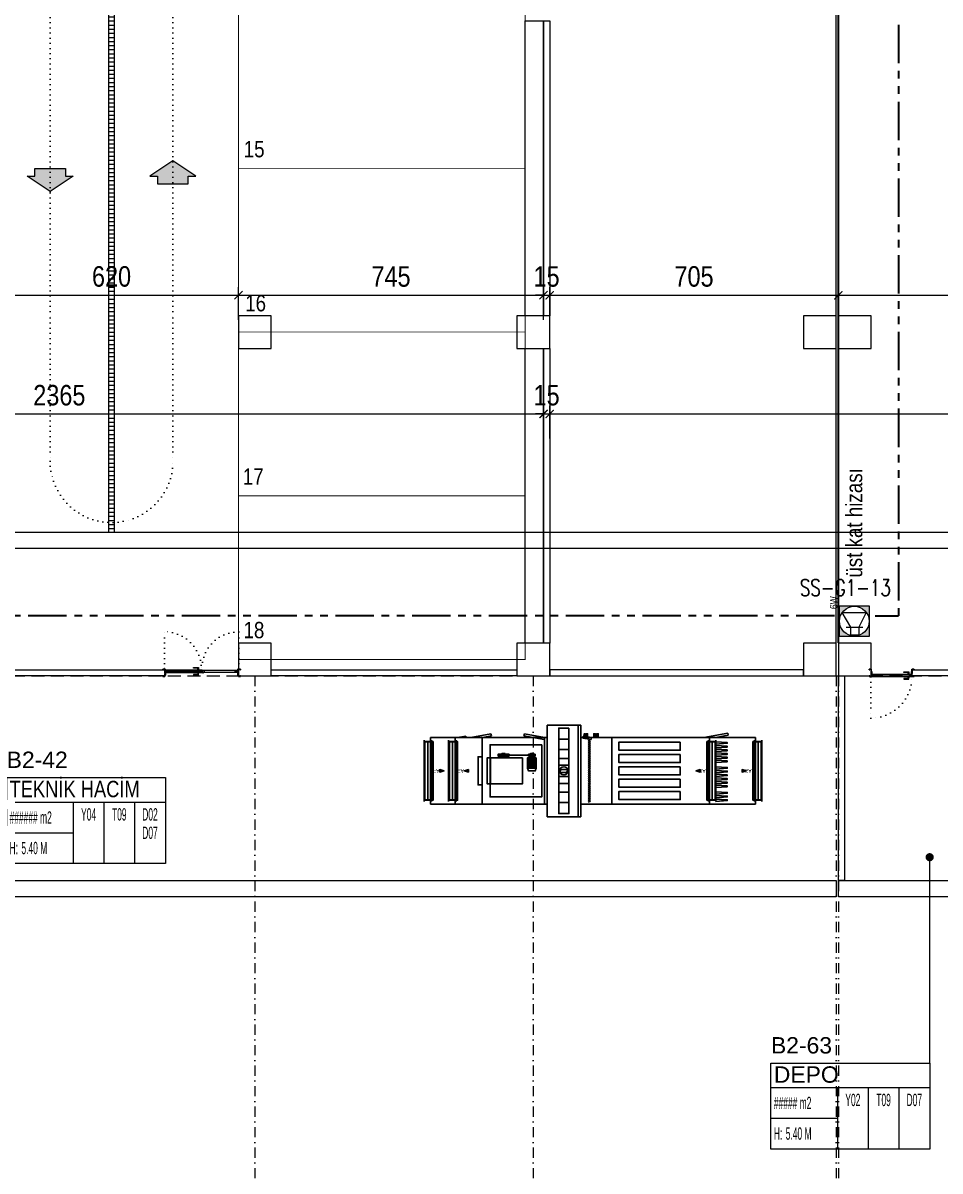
# Model space of a CAD drawing. Header units: metres. Extents: x -13545 to 152404, y -11890 to 28436.
# Drawn here: x 5534 to 7773, y -1210 to 1595 of the extents above; entities that cross this region are included whole.
import ezdxf
from ezdxf.enums import TextEntityAlignment as Align

# ---------------------------------------------------------------- set-up
doc = ezdxf.new("R2010")
doc.units = ezdxf.units.M
doc.header["$LTSCALE"] = 100
doc.header["$MEASUREMENT"] = 0
for name, pattern in [('DASHDOT2', [0.5, 0.25, -0.125, 0, -0.125]), ('DOT2', [0.125, 0, -0.125]), ('HIDDEN', [0.375, 0.25, -0.125]), ('HIDDEN2', [4.7625, 3.175, -1.5875]), ('PHANTOM2', [1.25, 0.625, -0.125, 0.125, -0.125, 0.125, -0.125])]:
    doc.linetypes.add(name, pattern=pattern)
doc.layers.get('0').update_dxf_attribs({"color": 9, "lineweight": 9})
for name, color, linetype, lineweight in [('00', 9, 'Continuous', 9), ('01', 9, 'Continuous', 9), ('05', 9, 'Continuous', 9), ('06B', 9, 'Continuous', 9), ('06C', 9, 'Continuous', 9), ('06D', 9, 'Continuous', 9), ('09', 9, 'Continuous', 9), ('10', 9, 'Continuous', 9), ('20', 9, 'DOT2', 9), ('21', 9, 'Continuous', 9), ('21_mahal200', 9, 'Continuous', 9), ('24', 9, 'DASHDOT2', 9), ('25', 8, 'Continuous', 9), ('32-ekipman', 9, 'Continuous', 9), ('E-6W ACİL ANONS İÇİN HOPARLÖR (SIVAÜSTÜ) (YANGINA DAYANIKLI)', 7, 'Continuous', 30), ('E-KABLO', 7, 'Continuous', 30), ('E-YAZI', 7, 'Continuous', 30), ('Seslendirme', 7, 'Continuous', 9)]:
    doc.layers.add(name, color=color, linetype=linetype, lineweight=lineweight)
doc.styles.add('Arial', font='arial.ttf', dxfattribs={"height": 2.5})
doc.styles.add('ILGAZ', font='txttw.shx')
doc.styles.add('MuuM_TEXT-STANDART', font='ARIALN.TTF')
doc.styles.get("Standard").update_dxf_attribs({"font": 'ARIALN.TTF'})
doc.dimstyles.new('MuuM_DIM200', dxfattribs={"dimscale": 20, "dimtxt": 2, "dimasz": 1, "dimexe": 1, "dimexo": 1, "dimgap": 1, "dimtad": 1, "dimdec": 1, "dimrnd": 0.5, "dimdsep": 46, "dimtxsty": 'MuuM_TEXT-STANDART', "dimblk": 'ARCHTICK', "dimcen": 0, "dimdle": 0.15, "dimclrd": 256, "dimclre": 256, "dimclrt": 256, "dimadec": 0, "dimazin": 0, "dimtfac": 5, "dimtdec": 1, "dimtix": 1, "dimtmove": 2, "dimatfit": 3, "dimldrblk": 'DOT', "dimfxl": 3, "dimfxlon": 1, "dimtolj": 1, "dimlwd": -1, "dimlwe": -1, "dimarcsym": 0})

# ---------------------------------------------------------------- blocks, each defined once
blk = doc.blocks.new('p-akslar_yeni')
at = {"layer": '24'}
for points in [[(12515, -8575), (12515, -11897.2)], [(13195, -8575), (13195, -11897.2)], [(13935, -8575), (13935, -11854.6), (13835, -11854.6), (13835, -11897.2)], [(13940, -8575), (13940, -11854.6), (14040, -11854.6), (14040, -11897.2)]]:
    blk.add_lwpolyline(points, dxfattribs=at)
blk = doc.blocks.new('ep20n')
at = {"layer": 'Seslendirme'}
h = blk.add_hatch(color=3, dxfattribs=at)
h.paths.add_polyline_path([(59.4, -30.4), (59.4, 0, -1), (0, 0), (0, -30.4)])
h.paths.add_polyline_path([(0, 30.4), (0, 0, -1), (59.4, 0), (59.4, 30.4)])
at = {"layer": 'Seslendirme', "color": 3}
for p, q in [((59.4, 30.4), (0, 30.4)), ((0, 30.4), (0, -30.4)), ((17.8, 6.9), (47, 24)), ((47, 24, 943.8), (47, -23.5, 943.8)), ((59.4, -30.4), (59.4, 30.4)), ((1.8, -9.1), (1.8, 6.9)), ((1.8, 6.9), (17.8, 6.9)), ((17.8, 16), (17.8, -17.3)), ((17.8, -9.1), (1.8, -9.1)), ((47, -23.5), (17.8, -9.1)), ((0, -30.4), (59.4, -30.4))]:
    blk.add_line(p, q, dxfattribs=at)
blk.add_circle((29.7, 0), 29.7, dxfattribs=at)
at = {"color": 3, "insert": (53.8, 48.6), "char_height": 15, "attachment_point": 1, "style": 'MuuM_TEXT-STANDART'}
blk.add_mtext_dynamic_manual_height_columns('6W', width=52.414, gutter_width=150, heights=[0], dxfattribs=at)
blk = doc.blocks.new('p-kolon_80x80')
blk.add_lwpolyline([(-40, -40), (40, -40), (40, 40), (-40, 40)], close=True)
blk = doc.blocks.new('2.bod.sitatik')
at = {"layer": '01'}
for points in [[(6060, -8630), (6140, -8630), (6140, -8550), (6060, -8550)], [(6740, -8630), (6820, -8630), (6820, -8550), (6740, -8550)], [(7440, -8630), (7520, -8630), (7520, -8550), (7440, -8550)], [(7525, -8630), (7605, -8630), (7605, -8550), (7525, -8550)]]:
    blk.add_lwpolyline(points, close=True, dxfattribs=at)
for p in [(6100, -7790), (6780, -7790), (7480, -7790), (7565, -7790)]:
    blk.add_blockref('p-kolon_80x80', p, dxfattribs=at)
blk = doc.blocks.new('p-işyeri')
at = {"color": 0, "const_width": 2}
blk.add_lwpolyline([(200, 0), (200, 700), (-200, 700), (-200, 0)], close=True, dxfattribs=at)
blk = doc.blocks.new('p-birim')
blk.add_lwpolyline([(0, 0), (1, 0), (1, 1), (0, 1)], close=True)
blk = doc.blocks.new('P-KURANGLEZ')
at = {"layer": '01'}
blk.add_lwpolyline([(7525, -500), (12385, -500), (12385, -5), (12385, 0), (12425, 0), (12425, -540), (7525, -540)], close=True, dxfattribs=at)
blk.add_lwpolyline([(7520, -540), (5360, -540), (5360, -500), (7520, -500), (7520, -540)], dxfattribs=at)
blk = doc.blocks.new('p-ızgara')
at = {"layer": '06D'}
h = blk.add_hatch(dxfattribs=at)
h.set_pattern_fill('_USER', color=252, scale=10, angle=180, style=0, pattern_type=0)
h.set_pattern_definition([(180, (20, -8630), (-1e-15, -10), [])])
h.paths.add_polyline_path([(5742.5, -4975), (5742.5, -8278.5), (5757.5, -8278.5), (5757.5, -4975)])
blk.add_lwpolyline([(5742.5, -4975), (5742.5, -8278.5), (5757.5, -8278.5), (5757.5, -4975)], close=True, dxfattribs=at)
blk = doc.blocks.new('_ArchTick')
at = {"color": 0, "linetype": 'ByBlock', "const_width": 0.15}
blk.add_lwpolyline([(-0.5, -0.5), (0.5, 0.5)], dxfattribs=at)
blk = doc.blocks.new('*D399')
at = {"layer": '25', "transparency": 16777216}
for p, q in [((5440, -32440.8), (5440, -32360.8)), ((6060, -32440.8), (6060, -32360.8)), ((5437, -32380.8), (6063, -32380.8))]:
    blk.add_line(p, q, dxfattribs=at)
at = {"layer": '25', "transparency": 16777216, "xscale": 20, "yscale": 20, "zscale": 20, "rotation": 180}
blk.add_blockref('_ArchTick', (5440, -32380.8), dxfattribs=at)
at = {"layer": '25', "transparency": 16777216, "xscale": 20, "yscale": 20, "zscale": 20}
blk.add_blockref('_ArchTick', (6060, -32380.8), dxfattribs=at)
at = {"layer": '25', "transparency": 16777216, "insert": (5750, -32335.2), "char_height": 50, "attachment_point": 5, "style": 'MuuM_TEXT-STANDART'}
blk.add_mtext('\\A1;620', dxfattribs=at)
blk = doc.blocks.new('_Dot')
at = {"color": 0, "linetype": 'ByBlock', "lineweight": -2}
blk.add_line((-0.5, 0), (-1, 0), dxfattribs=at)
at = {"color": 0, "linetype": 'ByBlock', "const_width": 0.5}
blk.add_lwpolyline([(-0.25, 0, 1), (0.25, 0, 1)], format="xyb", close=True, dxfattribs=at)
blk = doc.blocks.new('*D400')
at = {"layer": '25', "transparency": 16777216}
for p, q in [((6060, -32440.8), (6060, -32360.8)), ((6805, -32410.8), (6805, -32360.8)), ((6057, -32380.8), (6808, -32380.8))]:
    blk.add_line(p, q, dxfattribs=at)
at = {"layer": '25', "transparency": 16777216, "xscale": 20, "yscale": 20, "zscale": 20, "rotation": 180}
blk.add_blockref('_ArchTick', (6060, -32380.8), dxfattribs=at)
at = {"layer": '25', "transparency": 16777216, "xscale": 20, "yscale": 20, "zscale": 20}
blk.add_blockref('_ArchTick', (6805, -32380.8), dxfattribs=at)
at = {"layer": '25', "transparency": 16777216, "insert": (6432.5, -32335.3), "char_height": 50, "attachment_point": 5, "style": 'MuuM_TEXT-STANDART'}
blk.add_mtext('\\A1;745', dxfattribs=at)
blk = doc.blocks.new('*D401')
at = {"layer": '25', "transparency": 16777216}
for p, q in [((6805, -32440.8), (6805, -32360.8)), ((6820, -32410.8), (6820, -32360.8)), ((6805, -32380.8), (6785, -32380.8)), ((6805, -32380.8), (6820, -32380.8)), ((6820, -32380.8), (6840, -32380.8))]:
    blk.add_line(p, q, dxfattribs=at)
at = {"layer": '25', "transparency": 16777216, "xscale": 20, "yscale": 20, "zscale": 20}
blk.add_blockref('_ArchTick', (6805, -32380.8), dxfattribs=at)
at = {"layer": '25', "transparency": 16777216, "xscale": 20, "yscale": 20, "zscale": 20, "rotation": 180}
blk.add_blockref('_ArchTick', (6820, -32380.8), dxfattribs=at)
at = {"layer": '25', "transparency": 16777216, "insert": (6812.5, -32335.2), "char_height": 50, "attachment_point": 5, "style": 'MuuM_TEXT-STANDART'}
blk.add_mtext('\\A1;15', dxfattribs=at)
blk = doc.blocks.new('*D402')
at = {"layer": '25', "transparency": 16777216}
for p, q in [((6820, -32440.8), (6820, -32360.8)), ((7525, -32440.8), (7525, -32360.8)), ((6817, -32380.8), (7528, -32380.8))]:
    blk.add_line(p, q, dxfattribs=at)
at = {"layer": '25', "transparency": 16777216, "xscale": 20, "yscale": 20, "zscale": 20, "rotation": 180}
blk.add_blockref('_ArchTick', (6820, -32380.8), dxfattribs=at)
at = {"layer": '25', "transparency": 16777216, "xscale": 20, "yscale": 20, "zscale": 20}
blk.add_blockref('_ArchTick', (7525, -32380.8), dxfattribs=at)
at = {"layer": '25', "transparency": 16777216, "insert": (7172.5, -32335.2), "char_height": 50, "attachment_point": 5, "style": 'MuuM_TEXT-STANDART'}
blk.add_mtext('\\A1;705', dxfattribs=at)
blk = doc.blocks.new('*D403')
at = {"layer": '25', "transparency": 16777216}
for p, q in [((7525, -32440.8), (7525, -32360.8)), ((9140, -32440.8), (9140, -32360.8)), ((7522, -32380.8), (9143, -32380.8))]:
    blk.add_line(p, q, dxfattribs=at)
at = {"layer": '25', "transparency": 16777216, "xscale": 20, "yscale": 20, "zscale": 20, "rotation": 180}
blk.add_blockref('_ArchTick', (7525, -32380.8), dxfattribs=at)
at = {"layer": '25', "transparency": 16777216, "xscale": 20, "yscale": 20, "zscale": 20}
blk.add_blockref('_ArchTick', (9140, -32380.8), dxfattribs=at)
at = {"layer": '25', "transparency": 16777216, "insert": (8332.5, -32335.2), "char_height": 50, "attachment_point": 5, "style": 'MuuM_TEXT-STANDART'}
blk.add_mtext('\\A1;1615', dxfattribs=at)
blk = doc.blocks.new('*D406')
at = {"layer": '25', "transparency": 16777216}
for p, q in [((4437, -32670.8), (6808, -32670.8)), ((4440, -32730.8), (4440, -32650.8)), ((6805, -32730.8), (6805, -32650.8))]:
    blk.add_line(p, q, dxfattribs=at)
at = {"layer": '25', "transparency": 16777216, "xscale": 20, "yscale": 20, "zscale": 20, "rotation": 180}
blk.add_blockref('_ArchTick', (4440, -32670.8), dxfattribs=at)
at = {"layer": '25', "transparency": 16777216, "xscale": 20, "yscale": 20, "zscale": 20}
blk.add_blockref('_ArchTick', (6805, -32670.8), dxfattribs=at)
at = {"layer": '25', "transparency": 16777216, "insert": (5622.5, -32625.3), "char_height": 50, "attachment_point": 5, "style": 'MuuM_TEXT-STANDART'}
blk.add_mtext('\\A1;2365', dxfattribs=at)
blk = doc.blocks.new('*D407')
at = {"layer": '25', "transparency": 16777216}
for p, q in [((9140, -32610.8), (9140, -32690.8)), ((6817, -32670.8), (9143, -32670.8)), ((6820, -32730.8), (6820, -32650.8))]:
    blk.add_line(p, q, dxfattribs=at)
at = {"layer": '25', "transparency": 16777216, "xscale": 20, "yscale": 20, "zscale": 20, "rotation": 180}
blk.add_blockref('_ArchTick', (6820, -32670.8), dxfattribs=at)
at = {"layer": '25', "transparency": 16777216, "xscale": 20, "yscale": 20, "zscale": 20}
blk.add_blockref('_ArchTick', (9140, -32670.8), dxfattribs=at)
at = {"layer": '25', "transparency": 16777216, "insert": (7980, -32625.3), "char_height": 50, "attachment_point": 5, "style": 'MuuM_TEXT-STANDART'}
blk.add_mtext('\\A1;2320', dxfattribs=at)
blk = doc.blocks.new('*D408')
at = {"layer": '25', "transparency": 16777216}
for p, q in [((6805, -32670.8), (6785, -32670.8)), ((6805, -32730.8), (6805, -32650.8)), ((6805, -32670.8), (6820, -32670.8)), ((6820, -32700.8), (6820, -32650.8)), ((6820, -32670.8), (6840, -32670.8))]:
    blk.add_line(p, q, dxfattribs=at)
at = {"layer": '25', "transparency": 16777216, "xscale": 20, "yscale": 20, "zscale": 20}
blk.add_blockref('_ArchTick', (6805, -32670.8), dxfattribs=at)
at = {"layer": '25', "transparency": 16777216, "xscale": 20, "yscale": 20, "zscale": 20, "rotation": 180}
blk.add_blockref('_ArchTick', (6820, -32670.8), dxfattribs=at)
at = {"layer": '25', "transparency": 16777216, "insert": (6812.5, -32625.3), "char_height": 50, "attachment_point": 5, "style": 'MuuM_TEXT-STANDART'}
blk.add_mtext('\\A1;15', dxfattribs=at)
blk = doc.blocks.new('TYETRBJFYREFR')
at = {"color": 252, "lineweight": -3}
for p, q in [((2844, 1935), (2905, 1935)), ((2844, 1935), (2905, 1935)), ((2844, -305), (2844, 1935)), ((3605, 1935), (2905, 1935)), ((3380, 1860), (3130, 1860)), ((3666, 1935), (3605, 1935)), ((3605, -305), (3605, 1935)), ((3666, 1935), (3605, 1935)), ((3666, -305), (3666, 1935)), ((-160, 68), (-160, 1562)), ((-67, 98), (-67, 1532)), ((0, 1630), (61, 1630)), ((0, 0), (0, 1630)), ((25, 68), (25, 1562)), ((61, 1630), (600, 1630)), ((440, 68), (440, 1562)), ((533, 98), (533, 1532)), ((600, 1630), (661, 1630)), ((600, 0), (600, 1630)), ((625, 68), (625, 1562)), ((661, 1630), (1261, 1630)), ((1261, 1630), (1261, 1630)), ((1261, 0), (1261, 1630)), ((1322, 1630), (1261, 1630)), ((1261, 25), (1261, 1605)), ((1322, 1630), (1383, 1630)), ((2783, 1630), (1383, 1630)), ((2783, 0), (2783, 1630)), ((2844, 1630), (2783, 1630)), ((3380, 1590), (3130, 1590)), ((3666, 1630), (3727, 1630)), ((3927, 1630), (3727, 1630)), ((3902, 1552), (3852, 1578)), ((3852, 1528), (3902, 1552)), ((3902, 1502), (3852, 1528)), ((3852, 1478), (3902, 1502)), ((3902, 1452), (3852, 1478)), ((3852, 1428), (3902, 1452)), ((3902, 1402), (3852, 1428)), ((4427, 1630), (3927, 1630)), ((4427, 0), (4427, 1630)), ((4488, 1630), (4427, 1630)), ((4488, 1630), (4549, 1630)), ((6149, 1630), (4549, 1630)), ((6749, 1630), (6149, 1630)), ((6810, 1630), (6749, 1630)), ((6785, 68), (6785, 1562)), ((6810, 0), (6810, 1630)), ((6810, 1630), (7271, 1630)), ((6877, 98), (6877, 1532)), ((6970, 68), (6970, 1562)), ((7871, 1630), (7271, 1630)), ((7932, 1630), (7871, 1630)), ((7907, 68), (7907, 1562)), ((7932, 0), (7932, 1630)), ((7999, 98), (7999, 1532)), ((8092, 68), (8092, 1562)), ((1466, 496), (1466, 1134)), ((3380, 1337), (3130, 1337)), ((3852, 1378), (3902, 1402)), ((3902, 1352), (3852, 1378)), ((3852, 1328), (3902, 1352)), ((3902, 1302), (3852, 1328)), ((3852, 1278), (3902, 1302)), ((3902, 1252), (3852, 1278)), ((3852, 1228), (3902, 1252)), ((3902, 1202), (3852, 1228)), ((3852, 1178), (3902, 1202)), ((3902, 1152), (3852, 1178)), ((3852, 1128), (3902, 1152)), ((3902, 1102), (3852, 1128)), ((3380, 1121), (3130, 1121)), ((3380, 955), (3130, 955)), ((3380, 851), (3130, 851)), ((3852, 1078), (3902, 1102)), ((3902, 1052), (3852, 1078)), ((3852, 1028), (3902, 1052)), ((3902, 1002), (3852, 1028)), ((3852, 978), (3902, 1002)), ((3902, 952), (3852, 978)), ((3852, 928), (3902, 952)), ((3902, 902), (3852, 928)), ((3852, 878), (3902, 902)), ((3902, 852), (3852, 878)), ((3852, 828), (3902, 852)), ((2398, 496), (2398, 751)), ((2433, 496), (2433, 751)), ((2474, 496), (2474, 751)), ((2515, 496), (2515, 751)), ((2550, 496), (2550, 751)), ((2573, 496), (2573, 751)), ((2582, 496), (2582, 751)), ((3155, 840), (3130, 790)), ((3180, 790), (3130, 790)), ((3380, 779), (3130, 779)), ((3380, 675), (3130, 675)), ((3155, 840), (3180, 790)), ((3355, 790), (3330, 840)), ((3380, 840), (3330, 840)), ((3355, 790), (3380, 840)), ((3902, 802), (3852, 828)), ((3852, 778), (3902, 802)), ((3902, 752), (3852, 778)), ((3852, 728), (3902, 752)), ((3902, 702), (3852, 728)), ((3852, 678), (3902, 702)), ((3902, 652), (3852, 678)), ((3852, 628), (3902, 652)), ((3902, 602), (3852, 628)), ((3852, 578), (3902, 602)), ((3902, 552), (3852, 578)), ((2544, 429), (1656, 429)), ((3380, 509), (3130, 509)), ((3380, 293), (3130, 293)), ((3852, 528), (3902, 552)), ((3902, 502), (3852, 528)), ((3852, 478), (3902, 502)), ((3902, 452), (3852, 478)), ((3852, 428), (3902, 452)), ((3902, 402), (3852, 428)), ((3852, 378), (3902, 402)), ((3902, 352), (3852, 378)), ((3852, 328), (3902, 352)), ((3902, 302), (3852, 328)), ((3852, 278), (3902, 302)), ((0, 0), (61, 0)), ((61, 0), (600, 0)), ((600, 0), (661, 0)), ((661, 0), (1261, 0)), ((661, 0), (858, -34)), ((858, -34), (864, 0)), ((983, 0), (1475, -87)), ((1261, 0), (1261, 0)), ((1322, 0), (1261, 0)), ((1274, 0), (1484, -37)), ((1322, 0), (1383, 0)), ((2783, 0), (1383, 0)), ((2774, 50), (2281, -37)), ((2782, 1), (2290, -86)), ((2782, 1), (2774, 50)), ((2844, 0), (2783, 0)), ((3380, 40), (3130, 40)), ((3666, 0), (3727, 0)), ((3918, 50), (3721, 15)), ((3730, -34), (3721, 15)), ((3927, 0), (3727, 0)), ((3927, 1), (3730, -34)), ((3902, 252), (3852, 278)), ((3852, 228), (3902, 252)), ((3902, 202), (3852, 228)), ((3852, 178), (3902, 202)), ((3902, 152), (3852, 178)), ((3852, 128), (3902, 152)), ((3902, 102), (3852, 128)), ((3852, 78), (3902, 102)), ((3902, 52), (3852, 78)), ((3927, 1), (3918, 50)), ((4427, 0), (3927, 0)), ((4488, 0), (4427, 0)), ((4488, 0), (4549, 0)), ((6149, 0), (4549, 0)), ((6749, 0), (6149, 0)), ((6671, 0), (7262, -104)), ((6810, 0), (6749, 0)), ((6810, 0), (7271, 0)), ((7871, 0), (7271, 0)), ((7932, 0), (7871, 0)), ((1475, -87), (1484, -37)), ((2290, -86), (2281, -37)), ((3380, -230), (3130, -230)), ((6970, -2), (7271, -55)), ((7262, -104), (7271, -55)), ((2844, -305), (2905, -305)), ((2844, -305), (2905, -305)), ((3605, -305), (2905, -305)), ((3666, -305), (3605, -305)), ((3666, -305), (3605, -305))]:
    blk.add_line(p, q, dxfattribs=at)
for points in [[(2844, 1935), (3666, 1935), (3666, -305), (2844, -305)], [(0, 1630), (600, 1630), (600, 0), (0, 0)], [(600, 0), (2844, 0), (2844, 1630), (600, 1630)], [(3666, 0), (6810, 0), (6810, 1630), (3666, 1630)], [(6810, 1630), (7932, 1630), (7932, 0), (6810, 0)]]:
    blk.add_lwpolyline(points, close=True)
for points in [[(3380, -230), (3130, -230), (3130, 1860), (3380, 1860), (3380, -230)], [(-160, 98), (25, 98), (25, 1533), (-160, 1533), (-160, 98)], [(-141, 108), (7, 108), (7, 1523), (-141, 1523), (-141, 108)], [(0, 61), (0, 61), (0, 1569), (0, 1569), (0, 61)], [(0, 98), (61, 98), (61, 1533), (0, 1533), (0, 98)], [(440, 98), (625, 98), (625, 1533), (440, 1533), (440, 98)], [(459, 108), (607, 108), (607, 1523), (459, 1523), (459, 108)], [(600, 61), (600, 61), (600, 1569), (600, 1569), (600, 61)], [(600, 98), (661, 98), (661, 1533), (600, 1533), (600, 98)], [(2713, 177), (1453, 177), (1453, 1453), (2713, 1453), (2713, 177)], [(6099, 1318), (4599, 1318), (4599, 1518), (6099, 1518), (6099, 1318)], [(6810, 98), (6749, 98), (6749, 1533), (6810, 1533), (6810, 98)], [(6970, 98), (6785, 98), (6785, 1533), (6970, 1533), (6970, 98)], [(6951, 108), (6803, 108), (6803, 1523), (6951, 1523), (6951, 108)], [(6810, 61), (6810, 61), (6810, 1569), (6810, 1569), (6810, 61)], [(7932, 98), (7871, 98), (7871, 1533), (7932, 1533), (7932, 98)], [(8092, 98), (7907, 98), (7907, 1533), (8092, 1533), (8092, 98)], [(8073, 108), (7925, 108), (7925, 1523), (8073, 1523), (8073, 108)], [(7932, 61), (7932, 61), (7932, 1569), (7932, 1569), (7932, 61)], [(1261, 471), (1161, 471), (1161, 1159), (1261, 1159), (1261, 471)], [(2244, 496), (1383, 496), (1383, 1134), (2244, 1134), (2244, 496)], [(6099, 1017), (4599, 1017), (4599, 1217), (6099, 1217), (6099, 1017)], [(6099, 715), (4599, 715), (4599, 915), (6099, 915), (6099, 715)], [(2582, 496), (2367, 496), (2367, 751), (2582, 751), (2582, 496)], [(2528, 560), (2420, 560), (2420, 688), (2528, 688), (2528, 560)], [(6099, 413), (4599, 413), (4599, 613), (6099, 613), (6099, 413)], [(1919, 407), (1650, 407), (1650, 452), (1919, 452), (1919, 407)], [(1825, 451), (1744, 451), (1744, 496), (1825, 496), (1825, 451)], [(1825, 388), (1744, 388), (1744, 407), (1825, 407), (1825, 388)], [(2555, 407), (2394, 407), (2394, 452), (2555, 452), (2555, 407)], [(2501, 451), (2447, 451), (2447, 496), (2501, 496), (2501, 451)], [(2501, 388), (2447, 388), (2447, 407), (2501, 407), (2501, 388)], [(6099, 112), (4599, 112), (4599, 312), (6099, 312), (6099, 112)]]:
    blk.add_lwpolyline(points, close=True, dxfattribs=at)
for points in [[(6970, 1505), (7244, 1522), (7244, 1542), (6970, 1561)], [(6970, 1415), (7244, 1432), (7244, 1452), (6970, 1471)], [(6970, 1325), (7244, 1342), (7244, 1362), (6970, 1381)], [(6970, 1165), (7244, 1182), (7244, 1202), (6970, 1221)], [(6970, 1075), (7244, 1092), (7244, 1112), (6970, 1131)], [(225, 815), (325, 815), (225, 845), (225, 785), (325, 815)], [(925, 815), (825, 815), (925, 845), (925, 785), (825, 815)], [(6585, 815), (6485, 815), (6585, 845), (6585, 785), (6485, 815)], [(6970, 985), (7244, 1002), (7244, 1022), (6970, 1041)], [(6970, 895), (7244, 912), (7244, 932), (6970, 951)], [(6970, 805), (7244, 822), (7244, 842), (6970, 861)], [(7607, 815), (7707, 815), (7607, 845), (7607, 785), (7707, 815)], [(2582, 751), (2555, 815), (2393, 815), (2366, 751)], [(6970, 715), (7244, 732), (7244, 752), (6970, 771)], [(6970, 555), (7244, 572), (7244, 592), (6970, 611)], [(6970, 465), (7244, 482), (7244, 502), (6970, 521)], [(6970, 375), (7244, 392), (7244, 412), (6970, 431)], [(6970, 285), (7244, 302), (7244, 322), (6970, 341)], [(3781, 0), (3781, -90), (3754, -90), (3754, 0)], [(3834, 0), (3834, -90), (3807, -90), (3807, 0)], [(4023, 0), (4023, -90), (3983, -90), (3983, 0)], [(4095, 0), (4095, -90), (4055, -90), (4055, 0)], [(6970, 195), (7244, 212), (7244, 232), (6970, 251)], [(6970, 105), (7244, 122), (7244, 142), (6970, 161)]]:
    blk.add_lwpolyline(points, dxfattribs=at)
blk.add_circle((3255, 815), 100, dxfattribs=at)
for s, p in [('FA', (61, 771)), ('EA', (656, 771)), ('RA', (6551, 771)), ('SA', (7678, 771))]:
    blk.add_text(s, height=88, dxfattribs=at).set_placement(p)
blk = doc.blocks.new('0_arrow1')
blk.add_hatch(color=254).paths.add_polyline_path([(0, 0), (-22.5, -15), (-15, -15), (-15, -22.5), (15, -22.5), (15, -15), (22.5, -15)])
at = {"linetype": 'ByBlock', "lineweight": -2}
blk.add_lwpolyline([(15, -22.5), (-15, -22.5), (-15, -15), (-22.5, -15), (0, 0), (22.5, -15), (15, -15)], close=True, dxfattribs=at)
blk.add_point((0, 0))
blk = doc.blocks.new('prf-scr2')
at = {"linetype": 'DOT2', "ltscale": 10}
blk.add_line((0, 0.2), (0, -1.1), dxfattribs=at)
for p, q in [((-0.1, -0.2), (0.1, -0.3)), ((0.1, -0.2), (-0.1, -0.2)), ((0.1, -0.3), (-0.1, -0.3)), ((-0.1, -0.3), (0.1, -0.4)), ((0.1, -0.4), (-0.1, -0.4)), ((0.1, -0.5), (-0.1, -0.4)), ((-0.1, -0.4), (0.1, -0.4)), ((0.1, -0.6), (-0.1, -0.5)), ((-0.1, -0.5), (0.1, -0.5)), ((-0.1, -0.6), (0.1, -0.7)), ((0.1, -0.6), (-0.1, -0.6)), ((-0.1, -0.6), (0.1, -0.6)), ((-0.1, -0.7), (0.1, -0.8)), ((0.1, -0.7), (-0.1, -0.7)), ((-0.1, -0.8), (0.1, -0.8)), ((0.1, -0.8), (-0.1, -0.8)), ((0.1, -0.2), (0, -0.1)), ((0, -0.2), (0.1, -0.2))]:
    blk.add_line(p, q)
blk.add_lwpolyline([(0.2, 0), (-0.2, 0), (-0.2, 0), (-0.1, -0.1), (0.1, -0.1), (0.2, 0), (0.2, 0)], close=True)
for points in [[(0.2, 0), (-0.2, 0)], [(-0.1, -0.1), (-0.1, -0.2), (-0.1, -0.2), (-0.1, -0.2), (-0.1, -0.2), (-0.1, -0.3), (-0.1, -0.3), (-0.1, -0.3), (-0.1, -0.3), (-0.1, -0.4), (-0.1, -0.4), (-0.1, -0.4), (-0.1, -0.4), (-0.1, -0.4), (-0.1, -0.5), (-0.1, -0.5), (-0.1, -0.5), (-0.1, -0.5), (-0.1, -0.5), (-0.1, -0.5), (-0.1, -0.6), (-0.1, -0.6), (-0.1, -0.6), (-0.1, -0.6), (-0.1, -0.6), (-0.1, -0.7), (-0.1, -0.7), (-0.1, -0.7), (-0.1, -0.7), (-0.1, -0.7), (-0.1, -0.8), (-0.1, -0.8), (-0.1, -0.8), (-0.1, -0.8), (0, -0.9), (0, -0.9), (0, -0.9), (0.1, -0.8), (0.1, -0.8), (0.1, -0.7), (0.1, -0.7), (0.1, -0.7), (0.1, -0.7), (0.1, -0.7), (0.1, -0.7), (0.1, -0.6), (0.1, -0.6), (0.1, -0.6), (0.1, -0.6), (0.1, -0.6), (0.1, -0.5), (0.1, -0.5), (0.1, -0.5), (0.1, -0.5), (0.1, -0.4), (0.1, -0.4), (0.1, -0.4), (0.1, -0.4), (0.1, -0.4), (0.1, -0.3), (0.1, -0.3), (0.1, -0.3), (0.1, -0.3), (0.1, -0.3), (0.1, -0.3), (0.1, -0.2), (0.1, -0.2), (0.1, -0.2), (0.1, -0.2), (0.1, -0.2), (0.1, -0.1)]]:
    blk.add_lwpolyline(points)
blk = doc.blocks.new('gr-p-barel kilitli kapı kolu')
at = {"flags": 128}
for points in [[(-0.9, 0.8), (-0.9, 4.9), (-11.7, 4.9), (-11.7, 6.7), (0.9, 6.7), (0.9, 0.8)], [(-0.8, 5), (0.8, 6.6)]]:
    blk.add_lwpolyline(points, dxfattribs=at)
blk.add_lwpolyline([(-2.75, 0), (-2.75, 0.7), (2.75, 0.7), (2.75, 0)])
blk.add_lwpolyline([(-1.3, 0.7), (1.3, 0.7), (1.3, 0.8), (-1.3, 0.8)], close=True)
blk = doc.blocks.new('p-de-02')
at = {"layer": '06C'}
blk.add_lwpolyline([(106.3, -16.6, 1), (106.3, -15.8), (104.3, -15.8), (104.3, -16.6), (106.4, -16.6)], format="xyb", dxfattribs=at)
blk.add_arc((106.3, -16.2), 0.5, 233.1301, 126.8699, dxfattribs=at)
at = {"layer": '09'}
for p, q in [((108.1, -16.7), (108.1, -16.6)), ((108.2, -16.7), (108.2, -16.6)), ((108.3, -16.6), (108.3, -16.7)), ((108.4, -16.7), (108.4, -16.6)), ((108.5, -16.6), (108.5, -16.7)), ((108.6, -16.7), (108.6, -16.6)), ((108.7, -16.6), (108.7, -16.7)), ((108.8, -16.6), (108.8, -16.7)), ((109.3, -21.9), (109.3, -21.7)), ((109.4, -21.7), (109.4, -21.9)), ((109.5, -21.9), (109.5, -21.7)), ((109.6, -21.7), (109.6, -21.9)), ((109.7, -21.9), (109.7, -21.7)), ((109.8, -21.7), (109.8, -21.9)), ((109.9, -21.9), (109.9, -21.7)), ((110, -21.9), (110, -21.7))]:
    blk.add_line(p, q, dxfattribs=at)
at = {"layer": '10'}
for points in [[(14.2, -6.8, -0.414214), (14.3, -6.7), (18.7, -6.7, -0.414214), (18.8, -6.8), (18.8, -14.1), (19, -14.1), (19, -6.8, 0.414214), (18.7, -6.5), (14.3, -6.5, 0.414214), (14, -6.8), (14, -7.7, 0.414214), (14.3, -8), (15.4, -8), (15.4, -7.8), (14.3, -7.8, -0.414214), (14.2, -7.7)], [(19, -9.7, -0.414214), (19.3, -9.4), (20.3, -9.4, -0.414214), (20.6, -9.7), (20.6, -16.1, -0.414214), (20.3, -16.4, -0.414214), (20, -16.1), (20, -15.2), (19, -15.2), (19, -24.2, -0.414214), (18.7, -24.5), (14.3, -24.5, -0.414214), (14, -24.2), (14, -23.3, -0.414214), (14.3, -23), (15.4, -23), (15.4, -23.2), (14.3, -23.2, 0.414214), (14.2, -23.3), (14.2, -24.2, 0.414214), (14.3, -24.3), (18.7, -24.3, 0.414214), (18.8, -24.2), (18.8, -15), (20.2, -15), (20.2, -16.1, 0.414214), (20.3, -16.2, 0.414214), (20.4, -16.1), (20.4, -9.7, 0.414214), (20.3, -9.6), (19.3, -9.6, 0.414214), (19.2, -9.7), (19.2, -10.6), (19, -10.6)], [(18.4, -25), (19.8, -24.4), (19.8, -21.5), (20, -21.5), (20, -24.5), (18.5, -25.2, -14.796002)], [(198.6, -9.7, 0.414214), (198.3, -9.4), (197.3, -9.4, 0.414214), (197, -9.7), (197, -16.1, 0.414214), (197.3, -16.4, 0.414214), (197.6, -16.1), (197.6, -15.2), (198.6, -15.2), (198.6, -24.2, 0.414214), (198.9, -24.5), (203.3, -24.5, 0.414214), (203.6, -24.2), (203.6, -23.3, 0.414214), (203.3, -23), (202.2, -23), (202.2, -23.2), (203.3, -23.2, -0.414214), (203.4, -23.3), (203.4, -24.2, -0.414214), (203.3, -24.3), (198.9, -24.3, -0.414214), (198.8, -24.2), (198.8, -15), (197.4, -15), (197.4, -16.1, -0.414214), (197.3, -16.2, -0.414214), (197.2, -16.1), (197.2, -9.7, -0.414214), (197.3, -9.6), (198.3, -9.6, -0.414214), (198.4, -9.7), (198.4, -10.6), (198.6, -10.6)], [(199.2, -25), (197.8, -24.4), (197.8, -21.5), (197.6, -21.5), (197.6, -24.5), (199.1, -25.2, 14.796002)], [(203.4, -6.8, 0.414214), (203.3, -6.7), (198.9, -6.7, 0.414214), (198.8, -6.8), (198.8, -14.1), (198.6, -14.1), (198.6, -6.8, -0.414214), (198.9, -6.5), (203.3, -6.5, -0.414214), (203.6, -6.8), (203.6, -7.7, -0.414214), (203.3, -8), (202.2, -8), (202.2, -7.8), (203.3, -7.8, 0.414214), (203.4, -7.7)]]:
    blk.add_lwpolyline(points, format="xyb", close=True, dxfattribs=at)
for points in [[(108.2, -20.1), (108.2, -18.1), (108.5, -18.1), (108.5, -17), (20.3, -17), (20.3, -18.1), (20.6, -18.1), (20.6, -20.1), (20.3, -20.1), (20.3, -18.3), (20, -18.3), (20, -16.7), (108.8, -16.7), (108.8, -18.3), (108.5, -18.3), (108.5, -20.1)], [(108.2, -18.1), (108.2, -20.1), (108.8, -20.1), (108.8, -21.7), (20, -21.7), (20, -20.1), (20.6, -20.1), (20.6, -18.1), (20.9, -18.1), (20.9, -20.3), (20.3, -20.3), (20.3, -21.4), (108.5, -21.4), (108.5, -20.3), (107.9, -20.3), (107.9, -18.1), (108.2, -18.1)], [(109.9, -20.1), (109.9, -18.1), (109.6, -18.1), (109.6, -17), (197.3, -17), (197.3, -18.1), (197, -18.1), (197, -20.1), (197.3, -20.1), (197.3, -18.3), (197.6, -18.3), (197.6, -16.7), (109.3, -16.7), (109.3, -18.3), (109.6, -18.3), (109.6, -20.1)], [(109.9, -18.1), (109.9, -20.1), (109.3, -20.1), (109.3, -21.7), (197.6, -21.7), (197.6, -20.1), (197, -20.1), (197, -18.1), (196.7, -18.1), (196.7, -20.3), (197.3, -20.3), (197.3, -21.4), (109.6, -21.4), (109.6, -20.3), (110.2, -20.3), (110.2, -18.1), (109.9, -18.1)]]:
    blk.add_lwpolyline(points, dxfattribs=at)
for points in [[(20.9, -17.2), (26.9, -17.2), (26.9, -21.2), (20.9, -21.2)], [(21.2, -17.5), (26.6, -17.5), (26.6, -20.9), (21.2, -20.9)], [(107.9, -17.2), (101.9, -17.2), (101.9, -21.2), (107.9, -21.2)], [(107.6, -17.5), (102.2, -17.5), (102.2, -20.9), (107.6, -20.9)], [(108.1, -22.4), (110, -22.4), (110, -21.9), (108.1, -21.9), (107.5, -21.9), (107.5, -22.4)], [(110, -16.1), (108.1, -16.1), (108.1, -16.6), (110.6, -16.6), (110.6, -16.6), (110.6, -16.1)], [(110.2, -17.2), (116.2, -17.2), (116.2, -21.2), (110.2, -21.2)], [(110.5, -17.5), (115.9, -17.5), (115.9, -20.9), (110.5, -20.9)], [(196.7, -17.2), (192.7, -17.2), (192.7, -21.2), (196.7, -21.2)], [(196.4, -17.5), (193, -17.5), (193, -20.9), (196.4, -20.9)]]:
    blk.add_lwpolyline(points, close=True, dxfattribs=at)
for centre in [(17.8, -25.5), (199.8, -25.5)]:
    blk.add_circle(centre, 0.55, dxfattribs=at)
at = {"layer": '20'}
for p, q in [((17.8, -25.5), (17.8, -116)), ((199.8, -25.5), (199.8, -116))]:
    blk.add_line(p, q, dxfattribs=at)
at = {"layer": '20', "linetype": 'HIDDEN'}
for points in [[(18.6, -24.3), (18.6, -23), (17.1, -23), (17.1, -24.3)], [(18.4, -25), (18.4, -23.2), (17.3, -23.2), (17.3, -25)], [(199, -24.3), (199, -23), (200.5, -23), (200.5, -24.3)], [(199.2, -25), (199.2, -23.2), (200.3, -23.2), (200.3, -25)]]:
    blk.add_lwpolyline(points, dxfattribs=at)
at = {"layer": '20'}
for centre, start, end in [((17.8, -25.5), 270, 2.4057), ((199.8, -25.5), 177.5943, 270)]:
    blk.add_arc(centre, 90.5, start, end, dxfattribs=at)
at = {"layer": '06B', "xscale": -1}
blk.add_blockref('gr-p-barel kilitli kapı kolu', (117.3, -16.7), dxfattribs=at)
at = {"layer": '06B', "rotation": 180}
blk.add_blockref('gr-p-barel kilitli kapı kolu', (117.3, -21.7), dxfattribs=at)
at = {"layer": '10', "xscale": -1, "rotation": 90}
for p in [(20.3, -19.2), (109.6, -19.2)]:
    blk.add_blockref('prf-scr2', p, dxfattribs=at)
at = {"layer": '10', "rotation": 270}
for p in [(108.5, -19.2), (197.3, -19.2)]:
    blk.add_blockref('prf-scr2', p, dxfattribs=at)
blk = doc.blocks.new('K-SAC-01')
at = {"layer": '10'}
for points in [[(-4.6, 16.2, -0.414214), (-4.5, 16.3), (-0.1, 16.3, -0.414214), (0, 16.2), (0, 5.9), (0.2, 5.9), (0.2, 16.2, 0.414214), (-0.1, 16.5), (-4.5, 16.5, 0.414214), (-4.8, 16.2), (-4.8, 15.3, 0.414214), (-4.5, 15), (-3.4, 15), (-3.4, 15.2), (-4.5, 15.2, -0.414214), (-4.6, 15.3)], [(0.2, 10.3, -0.414214), (0.5, 10.6), (1.5, 10.6, -0.414214), (1.8, 10.3), (1.8, 3.9, -0.414214), (1.5, 3.6, -0.414214), (1.2, 3.9), (1.2, 4.8), (0.2, 4.8), (0.2, -1.2, -0.414214), (-0.1, -1.5), (-4.5, -1.5, -0.414214), (-4.8, -1.2), (-4.8, -0.3, -0.414214), (-4.5, 0), (-3.4, 0), (-3.4, -0.2), (-4.5, -0.2, 0.414214), (-4.6, -0.3), (-4.6, -1.2, 0.414214), (-4.5, -1.3), (-0.1, -1.3, 0.414214), (0, -1.2), (0, 5), (1.4, 5), (1.4, 3.9, 0.414214), (1.5, 3.8, 0.414214), (1.6, 3.9), (1.6, 10.3, 0.414214), (1.5, 10.4), (0.5, 10.4, 0.414214), (0.4, 10.3), (0.4, 9.4), (0.2, 9.4)], [(-0.4, -2), (1, -1.4), (1, 1.5), (1.2, 1.5), (1.2, -1.5), (-0.3, -2.2, -14.796002)], [(99.8, 10.3, 0.414214), (99.5, 10.6), (98.5, 10.6, 0.414214), (98.2, 10.3), (98.2, 3.9, 0.414214), (98.5, 3.6, 0.414214), (98.8, 3.9), (98.8, 4.8), (99.8, 4.8), (99.8, -1.2, 0.414214), (100.1, -1.5), (104.5, -1.5, 0.414214), (104.8, -1.2), (104.8, -0.3, 0.414214), (104.5, 0), (103.4, 0), (103.4, -0.2), (104.5, -0.2, -0.414214), (104.6, -0.3), (104.6, -1.2, -0.414214), (104.5, -1.3), (100.1, -1.3, -0.414214), (100, -1.2), (100, 5), (98.6, 5), (98.6, 3.9, -0.414214), (98.5, 3.8, -0.414214), (98.4, 3.9), (98.4, 10.3, -0.414214), (98.5, 10.4), (99.5, 10.4, -0.414214), (99.6, 10.3), (99.6, 9.4), (99.8, 9.4)], [(104.6, 16.2, 0.414214), (104.5, 16.3), (100.1, 16.3, 0.414214), (100, 16.2), (100, 5.9), (99.8, 5.9), (99.8, 16.2, -0.414214), (100.1, 16.5), (104.5, 16.5, -0.414214), (104.8, 16.2), (104.8, 15.3, -0.414214), (104.5, 15), (103.4, 15), (103.4, 15.2), (104.5, 15.2, 0.414214), (104.6, 15.3)]]:
    blk.add_lwpolyline(points, format="xyb", close=True, dxfattribs=at)
for points in [[(98.8, 0.1), (98.8, 2.1), (99.1, 2.1), (99.1, 3.2), (1.5, 3.2), (1.5, 2.1), (1.8, 2.1), (1.8, 0.1), (1.5, 0.1), (1.5, 1.9), (1.2, 1.9), (1.2, 3.5), (99.4, 3.5), (99.4, 1.9), (99.1, 1.9), (99.1, 0.1)], [(98.8, 2.1), (98.8, 0.1), (99.4, 0.1), (99.4, -1.5), (1.2, -1.5), (1.2, 0.1), (1.8, 0.1), (1.8, 2.1), (2.1, 2.1), (2.1, -0.1), (1.5, -0.1), (1.5, -1.2), (99.1, -1.2), (99.1, -0.1), (98.5, -0.1), (98.5, 2.1), (98.8, 2.1)]]:
    blk.add_lwpolyline(points, dxfattribs=at)
for points in [[(2.1, 3), (8.1, 3), (8.1, -1), (2.1, -1)], [(2.4, 2.7), (7.8, 2.7), (7.8, -0.7), (2.4, -0.7)], [(98.5, 3), (92.5, 3), (92.5, -1), (98.5, -1)], [(98.2, 2.7), (92.8, 2.7), (92.8, -0.7), (98.2, -0.7)]]:
    blk.add_lwpolyline(points, close=True, dxfattribs=at)
blk.add_circle((-0.9, -2.5), 0.55, dxfattribs=at)
at = {"layer": '20', "linetype": 'HIDDEN'}
for points in [[(-0.2, -1.3), (-0.2, 0), (-1.7, 0), (-1.7, -1.3)], [(-0.4, -2), (-0.4, -0.2), (-1.5, -0.2), (-1.5, -2)]]:
    blk.add_lwpolyline(points, dxfattribs=at)
at = {"layer": '20'}
blk.add_lwpolyline([(-0.9, -2.5), (-0.9, -102.9)], dxfattribs=at)
blk.add_arc((-0.9, -2.5), 100.4, 270, 1.5131, dxfattribs=at)
at = {"layer": '06B'}
blk.add_blockref('gr-p-barel kilitli kapı kolu', (91.4, 3.5), dxfattribs=at)
at = {"layer": '06B', "xscale": -1, "rotation": 180}
blk.add_blockref('gr-p-barel kilitli kapı kolu', (91.4, -1.5), dxfattribs=at)
at = {"layer": '10', "xscale": -1, "rotation": 90}
blk.add_blockref('prf-scr2', (1.5, 1), dxfattribs=at)
at = {"layer": '10', "rotation": 270}
blk.add_blockref('prf-scr2', (99.1, 1.2), dxfattribs=at)
blk = doc.blocks.new('0_roomno2')
blk.add_lwpolyline([(19.38, -10.5), (0, -10.5), (0, 0), (19.38, 0)], close=True)
for points in [[(0, -3), (19.38, -3)], [(8.12, -3), (8.12, -10.5)], [(11.88, -3), (11.88, -10.5)], [(15.62, -3), (15.62, -10.5)], [(0, -6.75), (8.12, -6.75)]]:
    blk.add_lwpolyline(points)
at = {"style": 'MuuM_TEXT-STANDART', "width": 0.6}
blk.add_text('H:', height=1.5, dxfattribs=at).set_placement((0.35, -8.61), align=Align.MIDDLE_LEFT)
at = {"style": 'Arial'}
blk.add_attdef('ODANO', (0, 1.17), '', height=2, dxfattribs=at)
blk.add_attdef('MEKANADI', text='', height=2, dxfattribs=at).set_placement((0.35, -3), align=Align.BOTTOM_LEFT)
at = {"style": 'MuuM_TEXT-STANDART', "width": 0.6}
for tag, p in [('M2', (0.35, -4.88)), ('TEMIZTAVANYUKSEKLIGI', (1.8, -8.61))]:
    blk.add_attdef(tag, text='', height=1.5, dxfattribs=at).set_placement(p, align=Align.MIDDLE_LEFT)
for tag, p in [('YER01', (10, -4.5)), ('TAVAN01', (13.75, -4.5)), ('DUVAR01', (17.5, -4.5)), ('YER02', (10, -6.75)), ('TAVAN02', (13.75, -6.75)), ('DUVAR02', (17.5, -6.75)), ('YER03', (10, -9)), ('TAVAN03', (13.75, -9)), ('DUVAR03', (17.5, -9))]:
    blk.add_attdef(tag, text='', height=1.5, dxfattribs=at).set_placement(p, align=Align.MIDDLE_CENTER)
blk = doc.blocks.new('2.bod.Mimari')
at = {"layer": '00'}
for points in [[(6820, -7030), (6820, -7750), (6805, -7750), (6805, -7030)], [(6820, -7830), (6820, -8550), (6805, -8550), (6805, -7830)], [(5880, -8630), (5440, -8630), (5440, -8615), (5880, -8615)], [(6740, -8630), (6140, -8630), (6140, -8615), (6740, -8615)], [(6820, -8630), (7440, -8630), (7440, -8615), (6820, -8615)], [(7540, -8630), (7540, -9130), (7525, -9130), (7525, -8630)], [(8440, -8630), (7705, -8630), (7705, -8615), (8440, -8615)]]:
    blk.add_lwpolyline(points, close=True, dxfattribs=at)
at = {"layer": '06D', "linetype": 'DOT2'}
for points in [[(5600, -4350), (5600, -7755), (5600, -8105)], [(5900, -4350), (5900, -7755), (5900, -8105)]]:
    blk.add_lwpolyline(points, dxfattribs=at)
at = {"layer": '06D'}
for points in [[(7520, -8550), (7520, -5430)], [(1942.5, -8278.51), (8760, -8278.51), (8760, -8733.51), (8720, -8733.51), (8720, -8318.51), (1942.5, -8318.51), (1942.5, -8278.51)]]:
    blk.add_lwpolyline(points, dxfattribs=at)
at = {"layer": '06D', "linetype": 'DOT2'}
blk.add_lwpolyline([(5600, -8105, 1), (5900, -8105, 1)], format="xyb", dxfattribs=at)
at = {"layer": '20', "const_width": 5}
blk.add_lwpolyline([(7525, -8550), (7525, -4630)], dxfattribs=at)
at = {"layer": '20', "linetype": 'HIDDEN2', "ltscale": 0.1}
blk.add_lwpolyline([(2030, -8630), (8440, -8630)], dxfattribs=at)
blk.add_blockref('K-SAC-01', (7605, -8630))
at = {"layer": '01'}
blk.add_blockref('P-KURANGLEZ', (0, -8630), dxfattribs=at)
at = {"layer": '05', "xscale": -45, "yscale": 720}
for p in [(6805, -7750), (6805, -8550)]:
    blk.add_blockref('p-birim', p, dxfattribs=at)
at = {"layer": '06D'}
blk.add_blockref('p-ızgara', (0, 0), dxfattribs=at)
at = {"layer": '06D', "color": 89, "linetype": 'HIDDEN', "true_color": 0x2e4d23, "rotation": 90}
for p in [(6760, -7190), (6760, -7590), (6760, -7990), (6760, -8390)]:
    blk.add_blockref('p-işyeri', p, dxfattribs=at)
at = {"layer": '06D', "xscale": -2.5, "yscale": 2.5, "zscale": 2.5}
blk.add_blockref('0_arrow1', (5900, -7371.25), dxfattribs=at)
at = {"layer": '06D', "xscale": 2.5, "yscale": 2.5, "zscale": 2.5, "rotation": 180}
blk.add_blockref('0_arrow1', (5600, -7446.25), dxfattribs=at)
at = {"layer": '10', "rotation": 180}
blk.add_blockref('p-de-02', (6078.8, -8638), dxfattribs=at)
at = {"layer": '21_mahal200'}
ref = blk.add_blockref('0_roomno2', (5493.92, -8878.34), dxfattribs=dict(at, xscale=20, yscale=20, zscale=20))
ref.add_attrib('ODANO', 'B2-42', (5493.92, -8854.94), dxfattribs={"layer": '0', "height": 40, "style": 'Arial'})
ref.add_attrib('MEKANADI', 'TEKNİK HACİM', dxfattribs={"layer": '0', "height": 40, "style": 'Arial', "width": 0.8}).set_placement((5500.92, -8938.34), align=Align.BOTTOM_LEFT)
ref.add_attrib('M2', '###### m2', dxfattribs={"layer": '0', "height": 30, "style": 'MuuM_TEXT-STANDART', "width": 0.6}).set_placement((5500.92, -8975.84), align=Align.MIDDLE_LEFT)
ref.add_attrib('TEMIZTAVANYUKSEKLIGI', '5.40 M', dxfattribs={"layer": '0', "height": 30, "style": 'MuuM_TEXT-STANDART', "width": 0.6}).set_placement((5529.92, -9050.5), align=Align.MIDDLE_LEFT)
ref.add_attrib('YER01', 'Y04', dxfattribs={"layer": '0', "height": 30, "style": 'MuuM_TEXT-STANDART', "width": 0.6}).set_placement((5693.92, -8968.34), align=Align.MIDDLE_CENTER)
ref.add_attrib('TAVAN01', 'T09', dxfattribs={"layer": '0', "height": 30, "style": 'MuuM_TEXT-STANDART', "width": 0.6}).set_placement((5768.92, -8968.34), align=Align.MIDDLE_CENTER)
ref.add_attrib('DUVAR01', 'D02', dxfattribs={"layer": '0', "height": 30, "style": 'MuuM_TEXT-STANDART', "width": 0.6}).set_placement((5843.92, -8968.34), align=Align.MIDDLE_CENTER)
ref.add_attrib('DUVAR02', 'D07', dxfattribs={"layer": '0', "height": 30, "style": 'MuuM_TEXT-STANDART', "width": 0.6}).set_placement((5843.92, -9013.34), align=Align.MIDDLE_CENTER)
ref = blk.add_blockref('0_roomno2', (7360.43, -9575.88), dxfattribs=dict(at, xscale=20, yscale=20, zscale=20))
ref.add_attrib('ODANO', 'B2-63', (7360.43, -9552.48), dxfattribs={"layer": '0', "height": 40, "style": 'Arial'})
ref.add_attrib('MEKANADI', 'DEPO', dxfattribs={"layer": '0', "height": 40, "style": 'Arial'}).set_placement((7367.43, -9635.88), align=Align.BOTTOM_LEFT)
ref.add_attrib('M2', '##### m2', dxfattribs={"layer": '0', "height": 30, "style": 'MuuM_TEXT-STANDART', "width": 0.6}).set_placement((7367.43, -9673.38), align=Align.MIDDLE_LEFT)
ref.add_attrib('TEMIZTAVANYUKSEKLIGI', '5.40 M', dxfattribs={"layer": '0', "height": 30, "style": 'MuuM_TEXT-STANDART', "width": 0.6}).set_placement((7396.43, -9748.04), align=Align.MIDDLE_LEFT)
ref.add_attrib('YER01', 'Y02', dxfattribs={"layer": '0', "height": 30, "style": 'MuuM_TEXT-STANDART', "width": 0.6}).set_placement((7560.43, -9665.88), align=Align.MIDDLE_CENTER)
ref.add_attrib('TAVAN01', 'T09', dxfattribs={"layer": '0', "height": 30, "style": 'MuuM_TEXT-STANDART', "width": 0.6}).set_placement((7635.43, -9665.88), align=Align.MIDDLE_CENTER)
ref.add_attrib('DUVAR01', 'D07', dxfattribs={"layer": '0', "height": 30, "style": 'MuuM_TEXT-STANDART', "width": 0.6}).set_placement((7710.43, -9665.88), align=Align.MIDDLE_CENTER)
at = {"layer": '32-ekipman', "xscale": -0.1, "yscale": 0.1, "zscale": 0.1, "rotation": 180}
blk.add_blockref('TYETRBJFYREFR', (6529.14, -8780.5), dxfattribs=at)
at = {"layer": '21', "style": 'MuuM_TEXT-STANDART'}
for s, p in [('15', (6072.77, -7375)), ('16', (6076.33, -7751.34)), ('17', (6070.52, -8175)), ('18', (6072.24, -8550))]:
    blk.add_text(s, height=40, dxfattribs=at).set_placement(p, align=Align.BOTTOM_LEFT)
blk.add_text('üst kat hizası', height=40, rotation=90, dxfattribs=at).set_placement((7583.38, -8389.95))
at = {"layer": '25'}
for base, p1, p2, picture, middle in [((6060, -7699.98), (5440, -7959.4), (6060, -7889.37), '*D399', (5750, -7654.45)), ((6805, -7699.98), (6060, -7959.4), (6805, -7750), '*D400', (6432.5, -7654.56)), ((6820, -7699.98), (6805, -7959.4), (6820, -7750), '*D401', (6812.5, -7654.46)), ((7525, -7699.98), (6820, -7959.4), (7525, -7889.37), '*D402', (7172.5, -7654.45)), ((9140, -7699.98), (7525, -7959.4), (9140, -7830), '*D403', (8332.5, -7654.45)), ((9140, -7990), (6820, -8249.42), (9140, -7830), '*D407', (7980, -7944.47)), ((6805, -7990), (4440, -8249.42), (6805, -8179.39), '*D406', (5622.5, -7944.47)), ((6820, -7990), (6805, -8249.41), (6820, -8040.01), '*D408', (6812.5, -7944.47))]:
    dim = blk.add_linear_dim(base=base, p1=p1, p2=p2, dimstyle='MuuM_DIM200', override={"dimtxt": 2.5}, dxfattribs=at)
    dim.commit()
    dim.dimension.update_dxf_attribs({"geometry": picture, "text_midpoint": middle, "insert": (0, 24680.79)})
at = {"layer": '21_mahal200'}
blk.add_leader([(7747.93, -9072.91), (7747.93, -9575.88)], dimstyle='MuuM_DIM200', override={"dimasz": 1, "dimfxl": 10}, dxfattribs=at)

msp = doc.modelspace()

# ---------------------------------------------------------------- linework, layer by layer
at = {"layer": 'E-KABLO', "color": 5, "linetype": 'PHANTOM2', "ltscale": 1.5}
for p, q in [((7671.6, 1590.4), (7671.6, 146.6)), ((7515.4, 146.6), (5449.6, 146.6)), ((7614.6, 146.6), (7671.6, 146.6))]:
    msp.add_line(p, q, dxfattribs=at)

# ---------------------------------------------------------------- block references
for name in ['2.bod.sitatik', '2.bod.Mimari']:
    msp.add_blockref(name, (0, 8630))
at = {"layer": '24'}
msp.add_blockref('p-akslar_yeni', (-6415, 8575), dxfattribs=at)
at = {"layer": 'E-6W ACİL ANONS İÇİN HOPARLÖR (SIVAÜSTÜ) (YANGINA DAYANIKLI)', "xscale": 1.222211883244323, "yscale": 1.222211883244323, "zscale": 1.222211883244323, "rotation": 90}
msp.add_blockref('ep20n', (7564, 97.4), dxfattribs=at)

# ---------------------------------------------------------------- texts
at = {"layer": 'E-YAZI', "color": 3, "style": 'ILGAZ', "width": 0.75}
msp.add_text('SS-G1-13', height=40, dxfattribs=at).set_placement((7430.9, 195.4))

doc.saveas('drawing.dxf')
